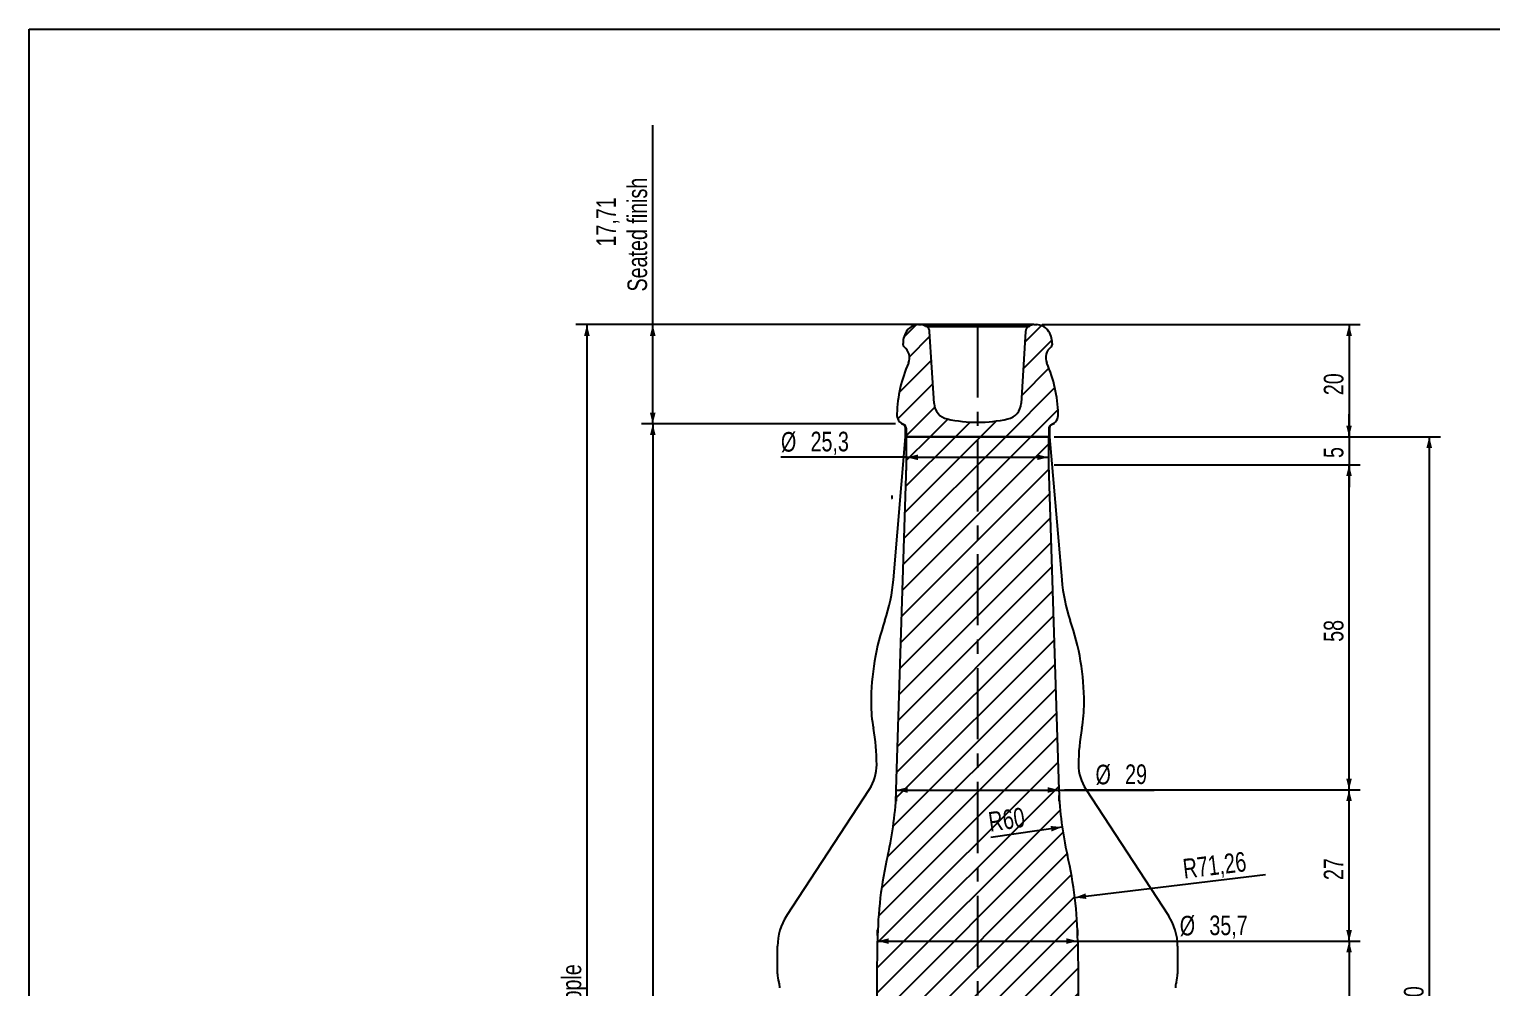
# Model space of a CAD drawing. Header units: millimetres. Extents: x 8 to 586, y 8 to 412.
# Drawn here: x 8 to 268.8, y 241 to 412 of the extents above; entities that cross this region are included whole.
import ezdxf

# ---------------------------------------------------------------- set-up
doc = ezdxf.new("R2010")
doc.units = ezdxf.units.MM
doc.linetypes.add('CENTERX2', pattern=[20.319999999999997, 12.7, -2.54, 2.54, -2.54])
doc.linetypes.add('HIDDEN', pattern=[1.905, 1.27, -0.635])
for name, color, linetype in [('CENTERLINE', 4, 'CENTERX2'), ('DIMENSIONS', 2, 'Continuous'), ('HATCH', 3, 'Continuous'), ('HIDDEN', 3, 'HIDDEN')]:
    doc.layers.add(name, color=color, linetype=linetype)
doc.layers.add('OUTLINE', color=7, linetype='Continuous', lineweight=25)
doc.styles.add('SLDTEXTSTYLE0', font='TXT', dxfattribs={"width": 0.75})
doc.dimstyles.new('SLDDIMSTYLE0', dxfattribs={"dimtxt": 3.5, "dimasz": 2, "dimexe": 0, "dimexo": 0.0625, "dimgap": 0.875, "dimtad": 1, "dimrnd": 1e-09, "dimzin": 12, "dimdsep": 46, "dimtxsty": 'SLDTEXTSTYLE0', "dimsah": 1, "dimcen": 0.09, "dimadec": 0, "dimazin": 3, "dimtfac": 1, "dimtofl": 0, "dimtmove": 0, "dimatfit": 3, "dimfxl": 0, "dimfrac": 2, "dimtolj": 1, "dimtzin": 12, "dimarcsym": 0})
doc.dimstyles.new('SLDDIMSTYLE3', dxfattribs={"dimtxt": 3.5, "dimasz": 2, "dimexe": 0, "dimexo": 0.0625, "dimgap": 0.875, "dimtad": 1, "dimrnd": 1e-09, "dimzin": 12, "dimdsep": 46, "dimtxsty": 'SLDTEXTSTYLE0', "dimsah": 1, "dimcen": 0.09, "dimadec": 0, "dimazin": 3, "dimtfac": 1, "dimtmove": 0, "dimatfit": 0, "dimfxl": 0, "dimfrac": 2, "dimtolj": 1, "dimtzin": 12, "dimarcsym": 0})
doc.dimstyles.new('SLDDIMSTYLE4', dxfattribs={"dimtxt": 3.5, "dimasz": 2, "dimexe": 0, "dimexo": 0.0625, "dimgap": 0.875, "dimtad": 1, "dimrnd": 1e-09, "dimzin": 12, "dimdsep": 46, "dimtxsty": 'SLDTEXTSTYLE0', "dimsah": 1, "dimcen": 0, "dimadec": 0, "dimazin": 3, "dimtfac": 1, "dimtofl": 0, "dimtmove": 0, "dimatfit": 3, "dimfxl": 0, "dimfrac": 2, "dimtolj": 1, "dimtzin": 12, "dimarcsym": 0})
pattern_1 = [(45, (0, 0), (-2.245064030267288, 2.245064030267288), [])]

# ---------------------------------------------------------------- blocks, each defined once
blk = doc.blocks.new('_D')
at = {"layer": 'DIMENSIONS'}
for p, q in [((168.9354390027952, 359.30348117679), (105.4606931500307, 359.30348117679)), ((107.4606931500307, 359.30348117679), (107.4606931500307, 111.19198117679)), ((135.5769563484517, 111.19198117679), (105.4606931500307, 111.19198117679))]:
    blk.add_line(p, q, dxfattribs=at)
for points in [[(107.4606931500307, 359.30348117679), (106.9606931500307, 357.30348117679), (107.9606931500307, 357.30348117679)], [(107.4606931500307, 111.19198117679), (107.9606931500307, 113.19198117679), (106.9606931500307, 113.19198117679)]]:
    blk.add_solid(points, dxfattribs=at)
at = {"layer": 'DIMENSIONS', "char_height": 3.5, "attachment_point": 1, "rotation": 90.00000000000041, "style": 'SLDTEXTSTYLE0'}
for s, insert in [('inclusief 0,50 stipple', (102.9489562354519, 213.590692458067)), ('248,11', (97.39343250810067, 228.1360693993956))]:
    blk.add_mtext(s, dxfattribs=dict(at, insert=insert))
blk = doc.blocks.new('_D_4')
at = {"layer": 'DIMENSIONS'}
for p, q in [((119.2017660506086, 359.30348117679), (119.2017660506086, 394.8850490774387)), ((165.5965352602698, 359.30348117679), (117.2017660506086, 359.30348117679)), ((119.2017660506086, 341.5979872135165), (119.2017660506086, 359.30348117679)), ((162.4839745792281, 341.5979872135165), (117.2017660506086, 341.5979872135165))]:
    blk.add_line(p, q, dxfattribs=at)
for points in [[(119.2017660506086, 359.30348117679), (118.7017660506086, 357.30348117679), (119.7017660506086, 357.30348117679)], [(119.2017660506086, 341.5979872135165), (119.7017660506086, 343.5979872135165), (118.7017660506086, 343.5979872135165)]]:
    blk.add_solid(points, dxfattribs=at)
at = {"layer": 'DIMENSIONS', "char_height": 3.5, "attachment_point": 1, "rotation": 90.00000000000001, "style": 'SLDTEXTSTYLE0'}
for s, insert in [('Seated finish', (114.6900291360298, 365.2145103587156)), ('17,71', (109.1345054086786, 373.2396319074646))]:
    blk.add_mtext(s, dxfattribs=dict(at, insert=insert))
blk = doc.blocks.new('_D_6')
at = {"layer": 'DIMENSIONS'}
for p, q in [((162.4839745792281, 341.5979872135165), (117.2017660506087, 341.5979872135165)), ((119.2017660506087, 341.5979872135165), (119.2017660506087, 115.1919811767901)), ((142.1151508267581, 115.1919811767901), (117.2017660506087, 115.1919811767901))]:
    blk.add_line(p, q, dxfattribs=at)
for points in [[(119.2017660506087, 341.5979872135165), (118.7017660506087, 339.5979872135165), (119.7017660506087, 339.5979872135165)], [(119.2017660506087, 115.1919811767901), (119.7017660506087, 117.1919811767901), (118.7017660506087, 117.1919811767901)]]:
    blk.add_solid(points, dxfattribs=at)
at = {"layer": 'DIMENSIONS', "insert": (114.6900291360298, 221.2833224177589), "char_height": 3.5, "attachment_point": 1, "rotation": 90.00000000000041, "style": 'SLDTEXTSTYLE0'}
blk.add_mtext('226,41', dxfattribs=at)
blk = doc.blocks.new('_D_10')
at = {"layer": 'DIMENSIONS'}
for p, q in [((164.4839745792281, 335.6366387214616), (142.0651771772052, 335.6366387214616)), ((164.4839745792281, 335.6366387214616), (189.7839745792281, 335.6366387214617)), ((164.4839745792281, 333.30348117679), (164.4839745792281, 333.6366387214616))]:
    blk.add_line(p, q, dxfattribs=at)
for points in [[(164.4839745792281, 335.6366387214616), (166.4839745792281, 335.1366387214616), (166.4839745792281, 336.1366387214616)], [(189.7839745792281, 335.6366387214617), (187.7839745792281, 336.1366387214617), (187.7839745792281, 335.1366387214617)]]:
    blk.add_solid(points, dxfattribs=at)
at = {"layer": 'DIMENSIONS', "char_height": 3.5, "attachment_point": 1, "style": 'SLDTEXTSTYLE0'}
for s, insert in [('%%c', (142.0651771772052, 340.1483758106635)), ('25,3', (147.3436145755793, 340.2018479873233))]:
    blk.add_mtext(s, dxfattribs=dict(at, insert=insert))
blk = doc.blocks.new('_D_11')
at = {"layer": 'DIMENSIONS'}
for p, q in [((190.7839745792281, 339.30348117679), (259.6839745792284, 339.30348117679)), ((257.6839745792284, 339.30348117679), (257.6839745792284, 139.30348117679)), ((200.1339745792282, 139.30348117679), (259.6839745792284, 139.30348117679))]:
    blk.add_line(p, q, dxfattribs=at)
for points in [[(257.6839745792284, 339.30348117679), (257.1839745792284, 337.30348117679), (258.1839745792284, 337.30348117679)], [(257.6839745792284, 139.30348117679), (258.1839745792284, 141.30348117679), (257.1839745792284, 141.30348117679)]]:
    blk.add_solid(points, dxfattribs=at)
at = {"layer": 'DIMENSIONS', "insert": (253.1722376646495, 235.424314502921), "char_height": 3.5, "attachment_point": 1, "rotation": 90.00000000000041, "style": 'SLDTEXTSTYLE0'}
blk.add_mtext('200', dxfattribs=at)
blk = doc.blocks.new('_D_12')
at = {"layer": 'DIMENSIONS'}
blk.add_line((194.4779149792624, 257.1098269449373), (228.4712738325524, 261.1966918189993), dxfattribs=at)
blk.add_solid([(194.4779149792624, 257.1098269449373), (196.5232985729099, 256.8521334160355), (196.4039327519639, 257.8449837576227)], dxfattribs=at)
at = {"layer": 'DIMENSIONS', "insert": (213.5647964352336, 263.9476645976949), "char_height": 3.5, "attachment_point": 1, "rotation": 6.855503729062437, "style": 'SLDTEXTSTYLE0'}
blk.add_mtext('R71,26', dxfattribs=at)
blk = doc.blocks.new('_D_13')
at = {"layer": 'DIMENSIONS'}
for p, q in [((195.9839745792281, 249.3034811767901), (245.3839745792282, 249.3034811767901)), ((243.3839745792282, 249.3034811767901), (243.3839745792282, 193.30348117679)), ((196.5339745792282, 193.30348117679), (245.3839745792282, 193.30348117679))]:
    blk.add_line(p, q, dxfattribs=at)
for points in [[(243.3839745792282, 249.3034811767901), (242.8839745792282, 247.3034811767901), (243.8839745792282, 247.3034811767901)], [(243.3839745792282, 193.30348117679), (243.8839745792282, 195.30348117679), (242.8839745792282, 195.30348117679)]]:
    blk.add_solid(points, dxfattribs=at)
at = {"layer": 'DIMENSIONS', "insert": (238.8722376646492, 218.7173699832673), "char_height": 3.5, "attachment_point": 1, "rotation": 90.00000000000041, "style": 'SLDTEXTSTYLE0'}
blk.add_mtext('56', dxfattribs=at)
blk = doc.blocks.new('_D_14')
at = {"layer": 'DIMENSIONS'}
for p, q in [((159.2839745792282, 250.3034811767901), (159.2839745792282, 251.3311671751291)), ((194.9839745792281, 250.3034811767901), (194.9839745792281, 251.3311671751291)), ((159.2839745792282, 249.3311671751291), (194.9839745792281, 249.3311671751291)), ((194.9839745792281, 249.3311671751291), (227.5227413633309, 249.3311671751291))]:
    blk.add_line(p, q, dxfattribs=at)
for points in [[(159.2839745792282, 249.3311671751291), (161.2839745792282, 248.8311671751291), (161.2839745792282, 249.8311671751291)], [(194.9839745792281, 249.3311671751291), (192.9839745792281, 249.8311671751291), (192.9839745792281, 248.8311671751291)]]:
    blk.add_solid(points, dxfattribs=at)
at = {"layer": 'DIMENSIONS', "char_height": 3.5, "attachment_point": 1, "style": 'SLDTEXTSTYLE0'}
for s, insert in [('%%c', (213.1929139727197, 253.842904264331)), ('35,7', (218.4713513710938, 253.8963764409909))]:
    blk.add_mtext(s, dxfattribs=dict(at, insert=insert))
blk = doc.blocks.new('_D_15')
at = {"layer": 'DIMENSIONS'}
for p, q in [((192.6339745792282, 276.3034811767901), (245.3839745792282, 276.3034811767901)), ((243.3839745792282, 249.3034811767901), (243.3839745792282, 276.3034811767901)), ((195.9839745792281, 249.3034811767901), (245.3839745792282, 249.3034811767901))]:
    blk.add_line(p, q, dxfattribs=at)
for points in [[(243.3839745792282, 276.3034811767901), (242.8839745792282, 274.3034811767901), (243.8839745792282, 274.3034811767901)], [(243.3839745792282, 249.3034811767901), (243.8839745792282, 251.3034811767901), (242.8839745792282, 251.3034811767901)]]:
    blk.add_solid(points, dxfattribs=at)
at = {"layer": 'DIMENSIONS', "insert": (238.8722376646492, 260.2173699832674), "char_height": 3.5, "attachment_point": 1, "rotation": 90, "style": 'SLDTEXTSTYLE0'}
blk.add_mtext('27', dxfattribs=at)
blk = doc.blocks.new('_D_16')
at = {"layer": 'DIMENSIONS'}
for p, q in [((190.7839745792281, 334.30348117679), (245.3839745792282, 334.30348117679)), ((243.3839745792282, 276.3034811767901), (243.3839745792282, 334.30348117679)), ((192.6339745792282, 276.3034811767901), (245.3839745792282, 276.3034811767901))]:
    blk.add_line(p, q, dxfattribs=at)
for points in [[(243.3839745792282, 334.30348117679), (242.8839745792282, 332.30348117679), (243.8839745792282, 332.30348117679)], [(243.3839745792282, 276.3034811767901), (243.8839745792282, 278.3034811767901), (242.8839745792282, 278.3034811767901)]]:
    blk.add_solid(points, dxfattribs=at)
at = {"layer": 'DIMENSIONS', "insert": (238.8722376646493, 302.7173699832672), "char_height": 3.5, "attachment_point": 1, "rotation": 90, "style": 'SLDTEXTSTYLE0'}
blk.add_mtext('58', dxfattribs=at)
blk = doc.blocks.new('_D_17')
at = {"layer": 'DIMENSIONS'}
for p, q in [((243.383974579228, 339.3034811767901), (243.383974579228, 343.3034811767901)), ((190.7839745792281, 339.30348117679), (245.383974579228, 339.3034811767901)), ((243.383974579228, 339.3034811767901), (243.383974579228, 334.3034811767901)), ((190.7839745792281, 334.30348117679), (245.383974579228, 334.3034811767901)), ((243.383974579228, 334.3034811767901), (243.383974579228, 330.3034811767901))]:
    blk.add_line(p, q, dxfattribs=at)
for points in [[(243.383974579228, 339.3034811767901), (243.883974579228, 341.3034811767901), (242.883974579228, 341.3034811767901)], [(243.383974579228, 334.3034811767901), (242.883974579228, 332.3034811767901), (243.883974579228, 332.3034811767901)]]:
    blk.add_solid(points, dxfattribs=at)
at = {"layer": 'DIMENSIONS', "insert": (238.8722376646491, 335.5104255800287), "char_height": 3.5, "attachment_point": 1, "rotation": 90.00000000000045, "style": 'SLDTEXTSTYLE0'}
blk.add_mtext('5', dxfattribs=at)
blk = doc.blocks.new('_D_18')
at = {"layer": 'DIMENSIONS'}
for p, q in [((162.6339745792282, 276.2871609306568), (191.6339745792282, 276.2871609306568)), ((162.6339745792282, 275.3034811767901), (162.6339745792282, 274.2871609306568)), ((191.6339745792282, 276.2871609306568), (208.6170013572687, 276.2871609306568)), ((191.6339745792282, 275.3034811767901), (191.6339745792282, 274.2871609306568))]:
    blk.add_line(p, q, dxfattribs=at)
for points in [[(162.6339745792282, 276.2871609306568), (164.6339745792282, 275.7871609306568), (164.6339745792282, 276.7871609306568)], [(191.6339745792282, 276.2871609306568), (189.6339745792282, 276.7871609306568), (189.6339745792282, 275.7871609306568)]]:
    blk.add_solid(points, dxfattribs=at)
at = {"layer": 'DIMENSIONS', "char_height": 3.5, "attachment_point": 1, "style": 'SLDTEXTSTYLE0'}
for s, insert in [('%%c', (198.1663411061877, 280.7988980198587)), ('29', (203.4447785045618, 280.8523701965186))]:
    blk.add_mtext(s, dxfattribs=dict(at, insert=insert))
blk = doc.blocks.new('_D_19')
at = {"layer": 'DIMENSIONS'}
blk.add_line((192.2159592794576, 269.6651120869437), (179.509249313732, 267.8354770175299), dxfattribs=at)
blk.add_solid([(192.2159592794576, 269.6651120869437), (190.1651154721686, 269.874968414235), (190.3076352954773, 268.8851764664176)], dxfattribs=at)
at = {"layer": 'DIMENSIONS', "insert": (178.866558918153, 272.29892472407), "char_height": 3.5, "attachment_point": 1, "rotation": 8.193683910158448, "style": 'SLDTEXTSTYLE0'}
blk.add_mtext('R60', dxfattribs=at)
blk = doc.blocks.new('_D_21')
at = {"layer": 'DIMENSIONS'}
for p, q in [((188.6714138981865, 359.30348117679), (245.3839745792282, 359.30348117679)), ((243.3839745792282, 359.30348117679), (243.3839745792282, 339.30348117679)), ((190.7839745792281, 339.30348117679), (245.3839745792282, 339.30348117679))]:
    blk.add_line(p, q, dxfattribs=at)
for points in [[(243.3839745792282, 359.30348117679), (242.8839745792282, 357.30348117679), (243.8839745792282, 357.30348117679)], [(243.3839745792282, 339.30348117679), (243.8839745792282, 341.30348117679), (242.8839745792282, 341.30348117679)]]:
    blk.add_solid(points, dxfattribs=at)
at = {"layer": 'DIMENSIONS', "insert": (238.8722376646494, 346.7173699832671), "char_height": 3.5, "attachment_point": 1, "rotation": 90.00000000000041, "style": 'SLDTEXTSTYLE0'}
blk.add_mtext('20', dxfattribs=at)

msp = doc.modelspace()

# ---------------------------------------------------------------- hatches: boundary and pattern name
at = {"layer": 'HATCH'}
h = msp.add_hatch(dxfattribs=at)
h.set_pattern_fill('ANSI31', color=256, angle=2.8e-322, style=0)
h.set_pattern_definition(pattern_1)
edge = h.paths.add_edge_path(flags=0)
edge.add_line((189.8339745792281, 339.30348117679), (189.8339745792281, 340.7286025388732))
edge.add_arc((190.6339745792282, 340.7286025388732), 0.7999999999999988, 113.13239639929719, 180, ccw=False)
edge.add_arc((189.5339745792281, 343.30348117679), 2.000000000000005, 293.1323963992991, 362.005822579353)
edge.add_arc((166.5480672482308, 342.4984568474662), 25.00000000000001, 2.005822579352817, 23.45558839866593)
edge.add_arc((191.6839745792281, 353.4047010519352), 2.4, 127.11726346717779, 203.4555883986661, ccw=False)
edge.add_arc((189.9339745792281, 355.7171672679046), 0.4999999999999989, 307.1172634671825, 360.0000000000008)
edge.add_line((190.4339745792281, 355.7171672679046), (190.4339745792281, 355.95348117679))
edge.add_arc((186.4339745792281, 355.95348117679), 3.999999999999998, 0, 35.97980059747463)
edge.add_line((189.670871241156, 358.30348117679), (189.6207727671483, 358.30348117679))
edge.add_arc((187.6714138981865, 356.90348117679), 2.399999999999999, 35.68533471265248, 90)
edge.add_line((187.6714138981865, 359.30348117679), (187.1481174220824, 359.30348117679))
edge.add_arc((187.1481174220824, 358.30348117679), 1, 90, 135.5729959991954)
edge.add_line((186.4339745792281, 359.00348117679), (186.1339745792282, 359.00348117679))
edge.add_line((186.1339745792282, 359.00348117679), (186.1339745792282, 358.88348117679))
edge.add_arc((186.68210937765, 358.047091170418), 0.9999999999999996, 123.2391462155774, 176.5000000000003)
edge.add_line((185.6839745792281, 358.1081397099528), (184.8958929816676, 345.2231194864642))
edge.add_arc((181.901488586402, 345.4062651050688), 2.999999999999999, 282.5155858431104, 356.5000000000003, ccw=False)
edge.add_arc((177.1339745792281, 366.88348117679), 25, 257.48441415688967, 282.51558584311033, ccw=False)
edge.add_arc((172.3664605720543, 345.4062651050688), 2.999999999999999, 183.4999999999997, 257.4844141568896, ccw=False)
edge.add_line((169.3720561767887, 345.2231194864642), (168.5839745792281, 358.1081397099528))
edge.add_arc((167.5858397808063, 358.047091170418), 0.9999999999999996, 3.499999999999645, 56.76085378442124)
edge.add_line((168.1339745792281, 358.88348117679), (168.1339745792281, 359.00348117679))
edge.add_line((168.1339745792281, 359.00348117679), (167.8339745792281, 359.00348117679))
edge.add_arc((167.1198317363738, 358.30348117679), 1, 44.4270040008046, 90)
edge.add_line((167.1198317363738, 359.30348117679), (166.5965352602698, 359.30348117679))
edge.add_arc((166.5965352602698, 356.90348117679), 2.399999999999999, 90, 144.3146652873475)
edge.add_line((164.647176391308, 358.30348117679), (164.5970779173003, 358.30348117679))
edge.add_arc((167.8339745792281, 355.95348117679), 3.999999999999998, 144.0201994025254, 180)
edge.add_line((163.8339745792281, 355.95348117679), (163.8339745792281, 355.7171672679046))
edge.add_arc((164.3339745792281, 355.7171672679046), 0.4999999999999989, 180, 232.8827365328191)
edge.add_arc((162.5839745792281, 353.4047010519352), 2.4, -23.45558839866692, 52.882736532820616, ccw=False)
edge.add_arc((187.7198819102255, 342.4984568474662), 25.00000000000001, 156.5444116013341, 177.9941774206472)
edge.add_arc((164.7339745792281, 343.30348117679), 2.000000000000005, 177.9941774206478, 246.8676036007025)
edge.add_arc((163.6339745792282, 340.7286025388732), 0.7999999999999988, -7.958078640513122e-13, 66.86760360070309, ccw=False)
edge.add_line((164.4339745792281, 340.7286025388732), (164.4339745792281, 339.30348117679))
edge.add_line((164.4339745792281, 339.30348117679), (189.8339745792281, 339.30348117679))
h = msp.add_hatch(dxfattribs=at)
h.set_pattern_fill('ANSI31', color=256, angle=2.8e-322, style=0)
h.set_pattern_definition(pattern_1)
edge = h.paths.add_edge_path(flags=0)
edge.add_line((164.4839745792281, 339.30348117679), (164.4839745792281, 334.30348117679))
edge.add_line((164.4839745792281, 334.30348117679), (162.6339745792282, 276.3034811767901))
edge.add_arc((102.6644730099578, 278.216301485465), 59.99999999999999, 346.96181310911186, 358.17308160003006, ccw=False)
edge.add_arc((230.5421683808035, 248.6036239162388), 71.26163051774789, 166.9618131091118, 179.4372916866365)
edge.add_line((159.2839745792282, 249.3034811767901), (158.7339745792281, 193.30348117679))
edge.add_arc((89.60409223209274, 193.9824353784136), 69.13321641683314, 353.1149621896758, 359.43729168663674, ccw=False)
edge.add_arc((227.7339745792282, 177.30348117679), 70, 173.1149621896758, 180)
edge.add_arc((55.93397457922961, 177.3034811767899), 101.7999999999986, 346.31445317473714, 359.99999999999926, ccw=False)
edge.add_arc((179.1339745792282, 147.30348117679), 25, 166.3144531747384, 180)
edge.add_arc((186.633974579228, 147.30348117679), 32.49999999999981, 180, 194.2500326978045)
edge.add_line((155.1339745792282, 139.30348117679), (155.1839745792281, 139.30348117679))
edge.add_arc((160.4754772013573, 140.80348117679), 5.500000000000004, 195.8266201318731, 270.0000000000008)
edge.add_line((160.4754772013573, 135.30348117679), (193.792471957099, 135.30348117679))
edge.add_arc((193.792471957099, 140.80348117679), 5.500000000000004, 270.0000000000008, 344.1733798681285)
edge.add_line((199.0839745792282, 139.30348117679), (199.1339745792282, 139.30348117679))
edge.add_arc((167.6339745792284, 147.30348117679), 32.49999999999981, 345.7499673021971, 360.0000000000008)
edge.add_arc((175.1339745792282, 147.30348117679), 25, 0, 13.6855468252616)
edge.add_arc((298.3339745792267, 177.3034811767899), 101.7999999999986, 180, 193.6855468252621, ccw=False)
edge.add_arc((126.5339745792282, 177.30348117679), 70, 7.124442486478278e-13, 6.885037810325054)
edge.add_arc((264.6638569263636, 193.9824353784136), 69.13321641683314, 180.5627083133632, 186.8850378103242, ccw=False)
edge.add_line((195.5339745792282, 193.30348117679), (194.9839745792281, 249.3034811767901))
edge.add_arc((123.7257807776528, 248.6036239162388), 71.26163051774789, 0.5627083133634871, 13.03818689088818)
edge.add_arc((251.6034761484985, 278.2163014854651), 59.99999999999999, 181.82691839997, 193.0381868908882, ccw=False)
edge.add_line((191.6339745792282, 276.3034811767901), (189.7839745792281, 334.30348117679))
edge.add_line((189.7839745792281, 334.30348117679), (189.7839745792281, 339.30348117679))
edge.add_line((189.7839745792281, 339.30348117679), (164.4839745792281, 339.30348117679))

# ---------------------------------------------------------------- linework, layer by layer
at = {"layer": 'CENTERLINE'}
msp.add_line((177.1339745792282, 359.00348117679), (177.1339745792282, 111.7265031631494), dxfattribs=at)
at = {"layer": 'HIDDEN'}
msp.add_arc((211.6339745792282, 333.1049570719263), 49.9999999999999, 184.8795060179398, 185.5854047314273, dxfattribs=at)
at = {"layer": 'OUTLINE'}
for p, q in [((8.000000000000007, 412), (586, 412)), ((8.000000000000007, 8.000000000000007), (8.000000000000007, 412)), ((164.5970781865251, 358.3034811292925), (164.6471768217814, 358.3034811292925)), ((166.5965355532896, 359.30348117679), (167.1198317381274, 359.30348117679)), ((187.1481174203288, 359.30348117679), (167.1198317381274, 359.30348117679)), ((167.8339745449555, 359.0034811625408), (168.1339749666583, 359.0034811625408)), ((186.1339741917979, 359.0034811625408), (168.1339749666583, 359.0034811625408)), ((168.1339749666583, 358.8834811801241), (168.1339749666583, 359.0034811625408)), ((186.1339741917979, 358.8834811801241), (168.1339749666583, 358.8834811801241)), ((169.3720561052394, 345.2231197136605), (168.5839742022287, 358.1081397117266)), ((185.6839749562275, 358.1081397117266), (184.8958930532169, 345.2231197136605)), ((186.1339741917979, 359.0034811625408), (186.1339741917979, 358.8834811801241)), ((186.1339741917979, 359.0034811625408), (186.4339746135008, 359.0034811625408)), ((187.1481174203288, 359.30348117679), (187.6714136051666, 359.30348117679)), ((189.6207723366749, 358.3034811292925), (189.6708709719312, 358.3034811292925)), ((163.8339748206269, 355.7171672566944), (163.8339748206269, 355.953481279608)), ((190.4339743378293, 355.953481279608), (190.4339743378293, 355.7171672566944)), ((162.1339749145043, 313.803482100662), (164.2839749875199, 339.3034816238248)), ((164.2839749875199, 339.3034816238248), (164.2839749875199, 340.7979879978263)), ((164.4339747327101, 339.3034816238248), (164.4339747327101, 340.7286026033723)), ((189.8339744257462, 339.3034816238248), (164.4339747327101, 339.3034816238248)), ((164.4839746477735, 334.303480804261), (164.4839746477735, 339.3034816238248)), ((164.4839746477735, 339.3034816238248), (189.7839745106828, 339.3034816238248)), ((189.7839745106828, 339.3034816238248), (189.7839745106828, 334.303480804261)), ((189.8339744257462, 340.7286026033723), (189.8339744257462, 339.3034816238248)), ((189.9839741709363, 340.7979879978263), (189.9839741709363, 339.3034816238248)), ((189.9839741709363, 339.3034816238248), (192.133974243952, 313.803482100662)), ((162.6339749964606, 276.3034843358362), (164.4839746477735, 334.303480804261)), ((189.7839745106828, 334.303480804261), (191.6339741619956, 276.3034843358362)), ((143.0893176766765, 253.8816847357118), (157.8296990665328, 276.4254354390466)), ((196.4382500919234, 276.4254354390466), (211.1786314817798, 253.8816847357118)), ((141.458974179877, 243.5093291553819), (141.458974179877, 248.4091289791429)), ((158.7339741709363, 193.3034874948823), (159.2839741679561, 249.3034817728364)), ((194.9839749905002, 249.3034817728364), (195.5339749875199, 193.3034874948823)), ((212.8089749785792, 248.4091289791429), (212.8089749785792, 243.5093291553819)), ((141.7207689556014, 241.9092052134836), (141.6893163296115, 242.0092069062555)), ((212.5786328288447, 242.0092069062555), (212.5471802028548, 241.9092052134836))]:
    msp.add_line(p, q, dxfattribs=at)
for centre, radius, start, end in [((167.8339745792281, 355.95348117679), 4, 144.0201994025254, 180), ((166.5965352602698, 356.90348117679), 2.400000000000034, 90, 144.3146652873475), ((167.1198317363738, 358.30348117679), 1.000000000000003, 44.42700400080461, 90), ((167.5858397808063, 358.047091170418), 1.00000000000004, 3.499999999999645, 56.76085378442124), ((186.68210937765, 358.047091170418), 1.000000000000024, 123.2391462155774, 176.5000000000003), ((187.1481174220824, 358.30348117679), 1.000000000000003, 90, 135.5729959991954), ((187.6714138981865, 356.90348117679), 2.400000000000034, 35.68533471265248, 90), ((186.4339745792281, 355.95348117679), 4, 0, 35.97980059747463), ((164.3339745792281, 355.7171672679046), 0.5, 179.9999999999936, 232.8827365328191), ((162.5839745792281, 353.4047010519352), 2.400000000000011, 336.5444116013347, 52.8827365328214), ((191.6839745792281, 353.4047010519352), 2.400000000000011, 127.1172634671786, 203.4555883986669), ((189.9339745792281, 355.7171672679046), 0.5, 307.1172634671825, 6.361109362927033e-12), ((187.7198819102255, 342.4984568474662), 25.00000000000002, 156.5444116013341, 177.9941774206472), ((166.5480672482308, 342.4984568474662), 25.00000000000002, 2.005822579352817, 23.45558839866593), ((172.3664605720543, 345.4062651050688), 3.00000000000005, 183.5000000000016, 257.4844141568907), ((181.901488586402, 345.4062651050688), 3.00000000000005, 282.515585843111, 356.5), ((164.7339745792281, 343.30348117679), 2.000000000000013, 177.9941774206478, 246.8676036007025), ((177.1339745792281, 366.88348117679), 25.00000000000003, 257.4844141568906, 282.5155858431112), ((189.5339745792281, 343.30348117679), 2.000000000000013, 293.1323963992991, 2.005822579352221), ((163.4839745792281, 340.7979872135165), 0.799999999999983, 0, 90.00000000000203), ((163.6339745792282, 340.7286025388732), 0.7999999999999917, 0, 66.8676036007039), ((190.6339745792282, 340.7286025388732), 0.8000000000000114, 113.132396399298, 180), ((190.7839745792281, 340.7979872135165), 0.799999999999983, 90, 180), ((132.2400414710565, 316.3239500466947), 29.99999999999999, 340.9875093925683, 355.1805779152347), ((222.0279076873998, 316.3239500466947), 29.99999999999999, 184.819422084767, 199.0124906074334), ((203.4022538357432, 291.80348117679), 45.26827925651511, 160.9875093925675, 180), ((150.865695322713, 291.80348117679), 45.26827925651511, 0, 19.01249060743253), ((183.1339745792282, 291.80348117679), 25.00000000000006, 180, 190.3888578154706), ((171.1339745792281, 291.80348117679), 25.00000000000006, 349.611142184531, 0), ((123.1339745792284, 280.80348117679), 35.99999999999969, 0, 10.38885781546959), ((231.1339745792278, 280.80348117679), 35.99999999999969, 169.6111421845304, 180), ((151.1339745792282, 280.80348117679), 7.999999999999983, 326.8210682796619, 0), ((203.1339745792281, 280.80348117679), 7.999999999999983, 180, 213.1789317203397), ((102.6644730099578, 278.216301485465), 59.99999999999999, 346.9618131091127, 358.1730816000309), ((251.6034761484985, 278.216301485465), 59.99999999999999, 181.8269183999708, 193.0381868908889), ((230.5421683808035, 248.6036239162387), 71.26163051774792, 166.9618131091118, 179.4372916866365), ((123.7257807776528, 248.6036239162387), 71.26163051774788, 0.5627083133635099, 13.0381868908882), ((151.4589745792281, 248.40913117679), 10.00000000000006, 146.8210682796614, 180), ((202.8089745792281, 248.40913117679), 10.00000000000003, 0, 33.17893172033863), ((146.4589745792281, 243.509329006997), 5.00000000000004, 179.9999999999993, 197.4590883968549), ((207.8089745792281, 243.509329006997), 5.00000000000004, 342.5409116031468, 6.361109362926997e-13), ((138.8589745792281, 241.00913117679), 3, 0, 17.45908839685457), ((215.4089745792281, 241.00913117679), 3, 162.5409116031454, 180)]:
    msp.add_arc(centre, radius, start, end, dxfattribs=at)

# ---------------------------------------------------------------- dimensions: what is measured, and where the dimension line sits
at = {"layer": 'DIMENSIONS'}
for base, p1, p2, angle, text, picture, middle in [((119.2017660506087, 359.30348117679), (163.4839745792281, 341.5979872135165), (166.5965352602698, 359.30348117679), 90.0000000000002, '<>\\PSeated finish', '_D_4', (119.2017660506087, 379.0575922180772)), ((107.4606931500307, 111.19198117679), (136.5769563484516, 359.30348117679), (136.5769563484517, 111.19198117679), 90.0000000000002, '<>\\Pinclusief 0,50 stipple', '_D', (107.4606931500307, 235.24773117679)), ((189.7839745792281, 335.6366387214617), (164.4839745792281, 334.30348117679), (189.7839745792281, 334.30348117679), 1.287307507438199e-13, '%%c<>', '_D_10', (149.2300908725108, 335.6366387214616))]:
    dim = msp.add_linear_dim(base=base, p1=p1, p2=p2, angle=angle, text=text, dimstyle='SLDDIMSTYLE0', dxfattribs=at)
    dim.commit()
    dim.dimension.update_dxf_attribs({"geometry": picture, "text_midpoint": middle, "dimtype": 160})
for base, p1, p2, dimstyle, picture, middle in [((243.3839745792282, 339.30348117679), (187.6714138981865, 359.30348117679), (189.7839745792281, 339.30348117679), 'SLDDIMSTYLE0', '_D_21', (243.3839745792282, 349.30348117679)), ((243.3839745792281, 334.3034811767901), (189.7839745792281, 339.30348117679), (189.7839745792281, 334.30348117679), 'SLDDIMSTYLE3', '_D_17', (243.3839745792281, 336.8034811767901)), ((119.2017660506087, 115.1919811767901), (163.4839745792281, 341.5979872135165), (143.1151508267581, 115.1919811767901), 'SLDDIMSTYLE0', '_D_6', (119.2017660506087, 228.3949841951533)), ((257.6839745792284, 139.30348117679), (189.7839745792281, 339.30348117679), (199.1339745792282, 139.30348117679), 'SLDDIMSTYLE0', '_D_11', (257.6839745792284, 239.30348117679)), ((243.3839745792282, 334.30348117679), (191.6339745792282, 276.3034811767901), (189.7839745792281, 334.30348117679), 'SLDDIMSTYLE0', '_D_16', (243.3839745792282, 305.30348117679)), ((243.3839745792282, 276.3034811767901), (194.9839745792281, 249.3034811767901), (191.6339745792282, 276.3034811767901), 'SLDDIMSTYLE0', '_D_15', (243.3839745792282, 262.8034811767901)), ((243.3839745792282, 193.30348117679), (194.9839745792281, 249.3034811767901), (195.5339745792282, 193.30348117679), 'SLDDIMSTYLE0', '_D_13', (243.3839745792282, 221.3034811767901))]:
    dim = msp.add_linear_dim(base=base, p1=p1, p2=p2, angle=90.0000000000002, dimstyle=dimstyle, dxfattribs=at)
    dim.commit()
    dim.dimension.update_dxf_attribs({"geometry": picture, "text_midpoint": middle, "dimtype": 160})
for base, p1, p2, picture, middle in [((191.6339745792282, 276.2871609306568), (162.6339745792282, 276.3034811767901), (191.6339745792282, 276.3034811767901), '_D_18', (203.3916712317282, 276.2871609306568)), ((194.9839745792281, 249.3311671751291), (159.2839745792282, 249.3034811767901), (194.9839745792281, 249.3034811767901), '_D_14', (220.3578276680253, 249.3311671751291))]:
    dim = msp.add_linear_dim(base=base, p1=p1, p2=p2, text='%%c<>', dimstyle='SLDDIMSTYLE0', dxfattribs=at)
    dim.commit()
    dim.dimension.update_dxf_attribs({"geometry": picture, "text_midpoint": middle, "dimtype": 160})
for center, mpoint, picture, middle in [((251.6034761484985, 278.2163014854651), (192.2159592794576, 269.6651120869437), '_D_19', (183.4161435846958, 268.3980380235398)), ((123.7257807776528, 248.6036239162388), (194.4779149792624, 257.1098269449373), '_D_12', (221.3262045226039, 260.3376818621824))]:
    dim = msp.add_radius_dim(center=center, mpoint=mpoint, dimstyle='SLDDIMSTYLE4', dxfattribs=at)
    dim.commit()
    dim.dimension.update_dxf_attribs({"geometry": picture, "text_midpoint": middle, "dimtype": 164})

doc.saveas('drawing.dxf')
